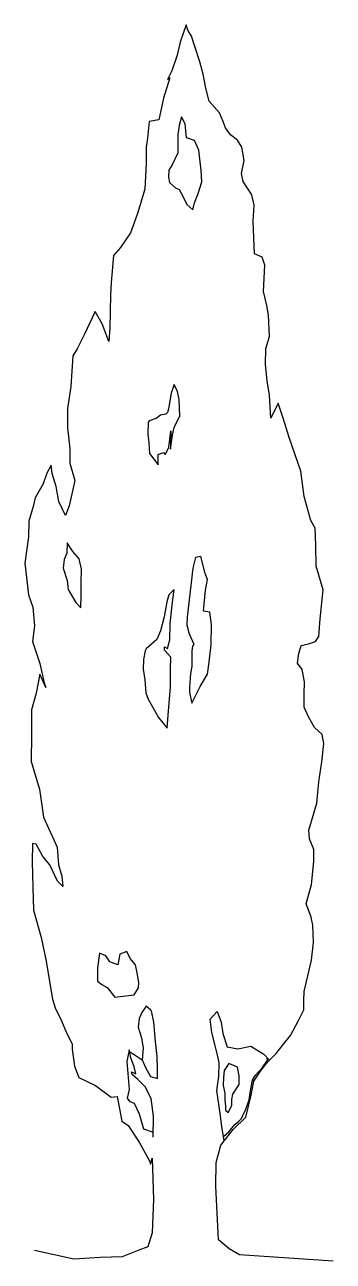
# Model space of a CAD drawing. Extents: x -0.07 to 2.13, y -0.08 to 8.74.
import ezdxf

# ---------------------------------------------------------------- set-up
doc = ezdxf.new("R2010")
doc.units = 0
doc.header["$LTSCALE"] = 10
doc.header["$MEASUREMENT"] = 0
doc.layers.get('0').update_dxf_attribs({"linetype": 'CONTINUOUS'})

msp = doc.modelspace()

# ---------------------------------------------------------------- linework, layer by layer
for p, q in [((0.766, 1.6969), (0.7458, 1.6543)), ((0.7969, 1.7412), (0.766, 1.6969)), ((0.8288, 1.7158), (0.7969, 1.7412)), ((0.834, 1.7086), (0.8288, 1.7158)), ((0.8527, 1.6279), (0.834, 1.7086)), ((0.7458, 1.6543), (0.7397, 1.5918)), ((0.7397, 1.5918), (0.7638, 1.5165)), ((0.8635, 1.4902), (0.8527, 1.6279)), ((0.7638, 1.5165), (0.7753, 1.4413)), ((0.6751, 1.43), (0.675, 1.4175)), ((0.675, 1.4175), (0.7123, 1.3974)), ((0.6869, 1.3727), (0.6751, 1.43)), ((0.7753, 1.4413), (0.7672, 1.3592)), ((0.8747, 1.3829), (0.8635, 1.4902)), ((0.7112, 1.3098), (0.6869, 1.3727)), ((0.7123, 1.3974), (0.7672, 1.3592)), ((0.7672, 1.3592), (0.7915, 1.3035)), ((0.8789, 1.2899), (0.8747, 1.3829)), ((0.698, 1.2546), (0.6911, 1.2726)), ((0.6911, 1.2726), (0.7231, 1.2597)), ((0.7351, 1.222), (0.698, 1.2546)), ((0.7231, 1.2597), (0.7112, 1.3098)), ((0.7915, 1.3035), (0.8283, 1.2405)), ((0.8283, 1.2405), (0.8781, 1.2274)), ((0.8781, 1.2274), (0.8789, 1.2899)), ((0.7898, 1.1659), (0.7351, 1.222)), ((0.8335, 1.0832), (0.7898, 1.1659)), ((0.8498, 0.9579), (0.8335, 1.0832)), ((0.8479, 0.8079), (0.8498, 0.9579))]:
    msp.add_line(p, q)
for points in [[(2.1324, -0.0763), (1.463, -0.0305), (1.3885, 0.0133), (1.3142, 0.0767), (1.2939, 0.4593), (1.296, 0.6272), (1.3297, 0.7519), (1.4186, 0.8634), (1.5072, 0.9498), (1.5467, 1.1066), (1.5658, 1.2064), (1.6168, 1.2862), (1.6621, 1.3428), (1.7254, 1.4045), (1.7763, 1.4718), (1.8271, 1.5337), (1.8838, 1.6402), (1.9222, 1.7148), (1.9231, 1.7827), (1.9238, 1.8452), (1.9766, 2.0697), (1.9907, 2.1946), (1.9869, 2.3197), (1.9751, 2.377), (1.9508, 2.4399), (1.9387, 2.4704), (1.9779, 2.6093), (1.9924, 2.7717), (1.9935, 2.8592), (1.9623, 2.9346), (1.9577, 2.9972), (2.0154, 3.1895), (2.0298, 3.3394), (2.0512, 3.4839), (2.0654, 3.6141), (2.0536, 3.6768), (1.9971, 3.7275), (1.9551, 3.8031), (1.9238, 3.8732), (1.925, 3.9661), (1.926, 4.0536), (1.9093, 4.1413), (1.8777, 4.1864), (1.8856, 4.2542), (1.9042, 4.3112), (1.9544, 4.323), (2.0046, 4.3403), (2.0301, 4.3775), (2.0388, 4.5025), (2.0592, 4.7095), (2.0113, 4.878), (2.0077, 5.0281), (2.0021, 5.1479), (1.9724, 5.2037), (1.9245, 5.374), (1.9017, 5.5548), (1.8171, 5.7934), (1.7741, 5.9315), (1.7379, 6.0392), (1.6866, 5.9326), (1.6761, 6.0953), (1.6594, 6.1974), (1.6484, 6.3154), (1.6498, 6.428), (1.6759, 6.5152), (1.6706, 6.6654), (1.6589, 6.7352), (1.6352, 6.8356), (1.6446, 7.023), (1.6256, 7.0787), (1.5706, 7.1044), (1.5609, 7.3368), (1.5677, 7.4492), (1.5507, 7.5245), (1.4894, 7.6182), (1.4776, 7.6755), (1.4966, 7.7682), (1.4799, 7.8631), (1.4483, 7.9135), (1.3988, 7.9516), (1.3619, 8.0021), (1.3446, 8.0523), (1.3203, 8.108), (1.2463, 8.1911), (1.2224, 8.2843), (1.204, 8.3846), (1.1801, 8.4725), (1.1439, 8.5801), (1.1198, 8.6554), (1.0953, 8.6986), (1.0833, 8.7363), (1.0388, 8.6118), (1.018, 8.5191), (0.9791, 8.407), (0.948, 8.3449), (0.966, 8.3572), (0.9214, 8.213), (0.8873, 8.058), (0.8192, 8.0463), (0.8053, 7.9268), (0.7973, 7.8643), (0.7959, 7.7464), (0.7883, 7.5643), (0.7361, 7.3898), (0.6844, 7.2529), (0.6134, 7.1483), (0.5627, 7.0918), (0.5478, 6.899), (0.5414, 6.8115), (0.5399, 6.6918), (0.5384, 6.5739), (0.5301, 6.4793), (0.4817, 6.605), (0.4327, 6.6931), (0.3557, 6.5315), (0.3044, 6.4267), (0.2734, 6.3771), (0.2582, 6.1575), (0.2366, 6.0005), (0.2349, 5.863), (0.2527, 5.7127), (0.2514, 5.6126), (0.2874, 5.4871), (0.2477, 5.3071), (0.2218, 5.2378), (0.173, 5.3384), (0.1547, 5.4459), (0.1255, 5.5391), (0.119, 5.5964), (0.0879, 5.5396), (0.062, 5.4649), (0.0036, 5.3655), (-0.0097, 5.3032), (-0.0413, 5.1981), (-0.0427, 5.0856), (-0.07, 4.8983), (-0.0425, 4.6728), (-0.0114, 4.5849), (-0.0005, 4.4526), (-0.0144, 4.3402), (0.0391, 4.1841), (0.0695, 4.0461), (0.0816, 4.0138), (0.0381, 4.109), (0.0114, 3.9718), (-0.0204, 3.8525), (-0.0226, 3.6774), (-0.0249, 3.4844), (0.0352, 3.2889), (0.0631, 3.0885), (0.1605, 2.8747), (0.1715, 2.7495), (0.1955, 2.6688), (0.2017, 2.5936), (0.1647, 2.6316), (0.1089, 2.7502), (0.0596, 2.808), (0.0107, 2.8962), (-0.0143, 2.9018), (-0.0159, 2.7714), (-0.011, 2.5891), (-0.0076, 2.4265), (0.0472, 2.2311), (0.0826, 2.0627), (0.1058, 1.9177), (0.1293, 1.7923), (0.1464, 1.7295), (0.19, 1.6415), (0.2317, 1.548), (0.2683, 1.4725), (0.2678, 1.435), (0.286, 1.3151), (0.3154, 1.2343), (0.4344, 1.1757), (0.5459, 1.0939), (0.5889, 1.0987), (0.6242, 0.9232), (0.6685, 0.8923), (0.7474, 0.7716), (0.8209, 0.6403), (0.8277, 0.6152), (0.8407, 0.6579), (0.8496, 0.3647), (0.8395, 0.1272), (0.8079, 0.0276), (0.7451, 0.0033), (0.6248, -0.0452), (0.4693, -0.0505), (0.2816, -0.0606), (0, 0)], [(1.3537, 0.782), (1.3367, 0.884), (1.3253, 0.9771), (1.3023, 1.14), (1.316, 1.2399), (1.3173, 1.3399), (1.3003, 1.4151), (1.2645, 1.5532), (1.2532, 1.648), (1.3039, 1.7028), (1.3333, 1.6274), (1.3448, 1.5468), (1.3758, 1.4517), (1.4507, 1.4383), (1.5438, 1.4568), (1.6378, 1.3985), (1.6775, 1.3578)], [(0.8483, 0.841), (0.7808, 0.8659), (0.7499, 0.9717), (0.7133, 1.0472), (0.6831, 1.06), (0.6638, 1.0853), (0.677, 1.1477), (0.6616, 1.348), (0.675, 1.4175)], [(1.3487, 0.8122), (1.386, 0.846), (1.3979, 0.8612), (1.4184, 0.8831), (1.4303, 0.8982), (1.4576, 0.9218), (1.478, 0.942), (1.4866, 0.9622), (1.5087, 1.0076), (1.5309, 1.0749), (1.5394, 1.1237), (1.5462, 1.1641), (1.5564, 1.2146), (1.5769, 1.25), (1.6263, 1.3038), (1.6621, 1.3577), (1.6616, 1.3741)]]:
    msp.add_lwpolyline(points)
for points in [[(1.1295, 7.4171), (1.1426, 7.467), (1.1685, 7.5346), (1.1945, 7.6164), (1.1902, 7.6969), (1.1723, 7.8418), (1.1428, 7.9101), (1.0858, 7.9304), (1.0746, 8.0306), (1.0502, 8.081), (1.0315, 8.0187), (1.0236, 7.9562), (1.022, 7.824), (0.9834, 7.737), (0.9579, 7.6997), (0.9573, 7.6497), (0.964, 7.6121), (1.0064, 7.5741), (1.0312, 7.5613), (1.0557, 7.5181), (1.0871, 7.4552)], [(0.9709, 5.711), (0.9847, 5.8108), (0.9978, 5.8661), (1.0364, 5.9478), (1.0325, 6.0658), (1.0207, 6.1231), (0.9963, 6.1734), (0.9758, 6.1111), (0.9566, 5.9988), (0.9491, 5.9739), (0.9365, 5.9615), (0.8989, 5.9548), (0.8682, 5.9302), (0.818, 5.913), (0.8107, 5.9005), (0.8096, 5.8184), (0.816, 5.7557), (0.8205, 5.6806), (0.882, 5.5995), (0.8829, 5.6745), (0.9206, 5.6866), (0.9329, 5.6739), (0.9586, 5.7236), (0.9725, 5.8414)], [(0.3316, 4.5807), (0.3328, 4.6736), (0.3338, 4.7558), (0.335, 4.8558), (0.3181, 4.931), (0.274, 4.9816), (0.2319, 5.0447), (0.231, 4.9696), (0.2108, 4.9252), (0.2047, 4.8628), (0.234, 4.7749), (0.2403, 4.7122), (0.2946, 4.6187)], [(1.1237, 3.9009), (1.1823, 4.0199), (1.2334, 4.1068), (1.247, 4.1942), (1.2611, 4.3191), (1.2628, 4.462), (1.2514, 4.5497), (1.2068, 4.5574), (1.2212, 4.7073), (1.2346, 4.7822), (1.2173, 4.8253), (1.1866, 4.9454), (1.149, 4.9387), (1.1302, 4.8639), (1.0884, 4.5142), (1.0877, 4.4588), (1.1048, 4.396), (1.136, 4.3206), (1.1287, 4.3082), (1.1229, 4.2708), (1.1216, 4.1636), (1.1138, 4.1136), (1.1072, 4.0137), (1.1068, 3.9761)], [(0.9464, 3.7226), (0.9551, 3.8476), (0.9697, 4.0154), (0.9712, 4.1404), (0.9723, 4.2279), (0.9282, 4.2785), (0.9286, 4.3035), (0.948, 4.2908), (0.9667, 4.3531), (0.9681, 4.4656), (0.9823, 4.603), (0.9961, 4.7101), (0.9581, 4.673), (0.945, 4.6231), (0.9258, 4.5162), (0.8996, 4.4164), (0.8738, 4.3542), (0.7979, 4.2873), (0.7906, 4.2748), (0.7773, 4.2125), (0.7765, 4.1428), (0.7881, 4.0676), (0.7941, 3.9746), (0.8114, 3.9298), (0.8429, 3.874), (0.8848, 3.7984)], [(0.7104, 1.8226), (0.7431, 1.8723), (0.7436, 1.9098), (0.732, 1.9796), (0.7201, 2.0352), (0.6832, 2.0803), (0.6588, 2.1306), (0.6085, 2.1116), (0.5951, 2.0367), (0.5382, 2.057), (0.5083, 2.1003), (0.4639, 2.1205), (0.4501, 2.0135), (0.4489, 1.9206), (0.4808, 1.8952), (0.518, 1.875), (0.5726, 1.8065)], [(1.3826, 0.9835), (1.4082, 1.0332), (1.4087, 1.0761), (1.4145, 1.1136), (1.46, 1.1827), (1.4608, 1.2452), (1.4491, 1.3079), (1.3869, 1.3337), (1.3541, 1.2841), (1.3481, 1.2341), (1.3474, 1.1769), (1.3592, 1.1214), (1.3587, 1.0767), (1.3634, 1.0266), (1.3631, 1.0016)]]:
    msp.add_lwpolyline(points, close=True)

doc.saveas('drawing.dxf')
